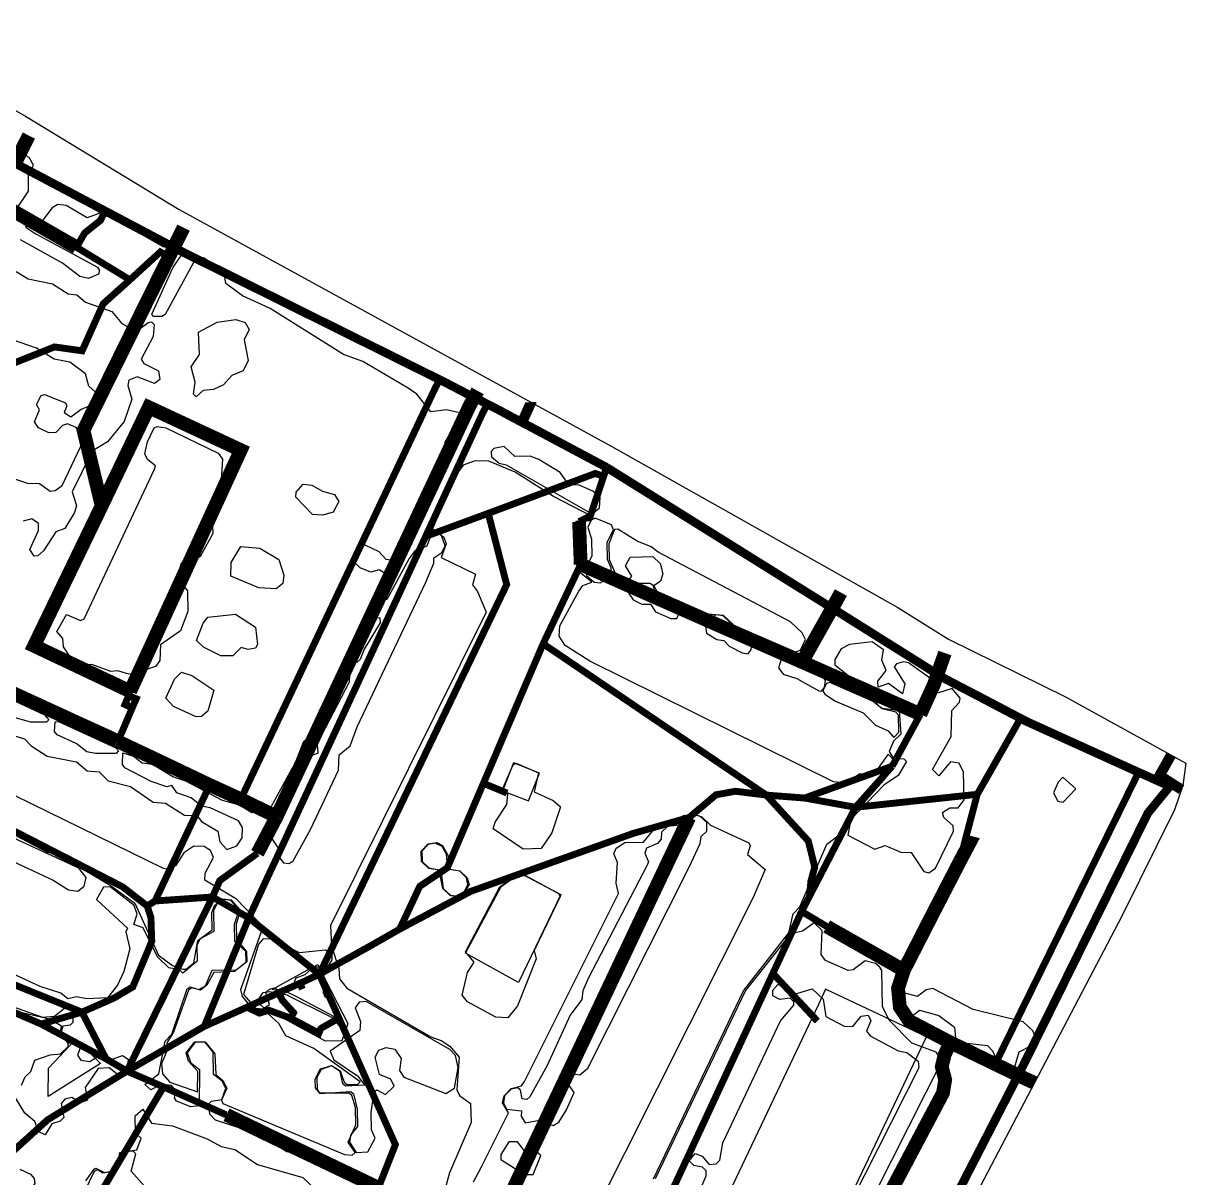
# Model space of a CAD drawing. Extents: x 1764 to 2708, y -3060 to -2272.
# Drawn here: x 2370.6 to 2708.3, y -2816.8 to -2481.7 of the extents above; entities that cross this region are included whole.
import ezdxf

# ---------------------------------------------------------------- set-up
doc = ezdxf.new("R2010")
doc.units = 0
for name, color, linetype in [('DOR_DOROZHKA', 30, 'CONTINUOUS'), ('DOR_LESTNICA', 1, 'CONTINUOUS'), ('DOR_PEREHOD', 2, 'CONTINUOUS'), ('DOR_PROEZD', 9, 'CONTINUOUS'), ('DOR_TROTUAR', 8, 'CONTINUOUS'), ('GRANICA_UCHASTKA', 3, 'CONTINUOUS'), ('PL_DETSKAYA', 3, 'CONTINUOUS'), ('PL_SOBAKI', 3, 'CONTINUOUS'), ('PL_VORKAUT', 3, 'CONTINUOUS'), ('ZEL_DEREVYA', 94, 'CONTINUOUS'), ('ZEL_TRAVA', 82, 'CONTINUOUS')]:
    doc.layers.add(name, color=color, linetype=linetype)

msp = doc.modelspace()

# ---------------------------------------------------------------- linework, layer by layer
at = {"layer": 'DOR_DOROZHKA', "const_width": 2}
for points in [[(2386.056, -2546.666), (2388.468, -2542.512), (2392.992, -2538.912), (2394.434, -2536.179)], [(2386.056, -2546.666), (2401.569, -2556.136)], [(2401.569, -2556.136), (2410.399, -2548.041), (2412.931, -2549.487)], [(2350.853, -2589.048), (2352.001, -2586.622), (2379.678, -2575.619), (2387.707, -2576.746), (2393.815, -2563.107), (2401.569, -2556.136)], [(2433.742, -2706.92), (2490.098, -2587.74), (2491.441, -2585.11)], [(2487.422, -2630.621), (2503.958, -2594.845), (2505.302, -2592.214)], [(2505.587, -2623.925), (2536.653, -2612.348), (2539.073, -2613.196)], [(2456.552, -2757.754), (2510.937, -2644.62), (2505.587, -2623.925)], [(2487.422, -2630.621), (2505.587, -2623.925)], [(2436.087, -2741.387), (2442.205, -2728.148), (2443.927, -2724.509), (2453.678, -2703.487), (2463.047, -2683.275), (2472.606, -2662.657), (2481.496, -2643.455), (2487.422, -2630.621)], [(2521.513, -2661.801), (2532.421, -2638.753)], [(2504.179, -2702.296), (2521.513, -2661.801)], [(2521.513, -2661.801), (2586.296, -2705.725)], [(2401.177, -2676.907), (2401.649, -2675.596)], [(2401.649, -2675.596), (2401.646, -2675.496)], [(2402.252, -2680.386), (2400.131, -2679.431), (2401.177, -2676.907)], [(2622.834, -2697.331), (2631.012, -2682.247)], [(2647.523, -2705.502), (2658.609, -2686.053), (2660.053, -2683.42)], [(2597.42, -2706.585), (2622.834, -2697.331)], [(2612.186, -2709.267), (2622.834, -2697.331)], [(2652.717, -2783.831), (2693.065, -2701.717), (2694.309, -2699.089)], [(2479.881, -2744.643), (2485.715, -2732.211), (2493.703, -2726.835), (2504.179, -2702.296)], [(2504.179, -2702.296), (2511.044, -2705.15)], [(2408.867, -2736.472), (2424.748, -2702.812)], [(2563.924, -2712.211), (2571.686, -2705.64), (2577.367, -2704.617), (2586.296, -2705.725)], [(2586.296, -2705.725), (2597.42, -2706.585)], [(2586.296, -2705.725), (2598.49, -2719.068), (2600.355, -2726.632), (2599.241, -2730.658), (2598.836, -2735.069)], [(2612.186, -2709.267), (2647.523, -2705.502)], [(2643.917, -2719.187), (2647.523, -2705.502)], [(2597.42, -2706.585), (2612.186, -2709.267)], [(2598.836, -2735.069), (2612.186, -2709.267)], [(2348.549, -2713.963), (2352.626, -2712.775), (2358.246, -2713.554), (2367.198, -2715.761), (2399.474, -2732.373), (2406.597, -2737.922)], [(2479.881, -2744.643), (2500.455, -2733.693), (2547.616, -2716.866), (2563.924, -2712.211)], [(2642.442, -2725.022), (2643.917, -2719.187)], [(2425.551, -2735.312), (2427.649, -2730.564), (2438.584, -2722.623)], [(2387.653, -2768.747), (2366.355, -2760.103), (2346.962, -2747.015), (2340.735, -2741.246), (2339.498, -2734.97), (2339.479, -2734.07)], [(2400.73, -2785.874), (2425.551, -2735.312)], [(2408.867, -2736.472), (2425.551, -2735.312)], [(2425.551, -2735.312), (2436.087, -2741.387)], [(2596.531, -2739.521), (2598.836, -2735.069)], [(2387.653, -2768.747), (2396.969, -2764.644), (2402.403, -2761.425), (2407.92, -2748.199), (2407.671, -2741.301), (2406.597, -2737.922)], [(2406.597, -2737.922), (2408.867, -2736.472)], [(2588.215, -2757.51), (2596.531, -2739.521)], [(2596.531, -2739.521), (2603.829, -2743.866)], [(2423.161, -2772.883), (2436.087, -2741.387)], [(2436.087, -2741.387), (2456.552, -2757.754)], [(2456.552, -2757.754), (2471.875, -2749.218), (2479.881, -2744.643)], [(2450.905, -2760.377), (2456.552, -2757.754)], [(2456.552, -2757.754), (2458.971, -2763.204)], [(2555.902, -2827.145), (2588.215, -2757.51)], [(2588.215, -2757.51), (2601.121, -2771.339)], [(2348.048, -2760.198), (2375.821, -2772.205)], [(2435.547, -2767.312), (2444.761, -2763.111)], [(2444.761, -2763.111), (2450.905, -2760.377)], [(2444.761, -2763.111), (2445.809, -2765.29), (2449.089, -2768.921), (2448.704, -2769.63), (2448.323, -2770.538)], [(2450.905, -2760.377), (2451.642, -2762.062)], [(2457.781, -2763.73), (2458.971, -2763.204)], [(2458.971, -2763.204), (2462.228, -2770.438)], [(2375.821, -2772.205), (2387.653, -2768.747)], [(2387.653, -2768.747), (2394.649, -2782.303)], [(2423.161, -2772.883), (2435.547, -2767.312)], [(2435.547, -2767.312), (2439.186, -2769.035), (2441.869, -2768.176), (2448.323, -2770.538)], [(2375.821, -2772.205), (2394.649, -2782.303)], [(2400.73, -2785.874), (2423.161, -2772.883)], [(2448.323, -2770.538), (2456.421, -2774.866), (2456.895, -2773.655), (2457.387, -2773.244), (2461.439, -2770.955), (2462.228, -2770.438)], [(2462.228, -2770.438), (2478.631, -2807.203), (2473.699, -2819.716)], [(2394.649, -2782.303), (2400.73, -2785.874)], [(2362.904, -2813.405), (2377.722, -2799.978), (2400.73, -2785.874)], [(2400.73, -2785.874), (2411.334, -2790.447)], [(2392.605, -2821.968), (2411.334, -2790.447)], [(2411.334, -2790.447), (2429.316, -2798.463), (2429.619, -2798.557)]]:
    msp.add_lwpolyline(points, dxfattribs=at)
at = {"layer": 'DOR_LESTNICA', "const_width": 2}
for points in [[(2539.073, -2613.196), (2539.917, -2610.576)], [(2531.953, -2626.357), (2535.219, -2624.685), (2539.073, -2613.196)], [(2401.177, -2676.907), (2403.396, -2677.76), (2402.252, -2680.386)], [(2397.96, -2690.084), (2399.301, -2687.353), (2402.252, -2680.386)]]:
    msp.add_lwpolyline(points, dxfattribs=at)
at = {"layer": 'DOR_PEREHOD', "const_width": 3}
for points in [[(2515.322, -2597.501), (2515.994, -2596.186), (2517.999, -2591.74), (2517.996, -2591.64)], [(2706.824, -2704.121), (2700.433, -2700.057), (2703.806, -2694.081)]]:
    msp.add_lwpolyline(points, dxfattribs=at)
at = {"layer": 'DOR_PROEZD', "const_width": 4}
for points in [[(2368.219, -2522.238), (2372.249, -2514.247)], [(2362.652, -2533.164), (2364.578, -2534.323), (2384.03, -2545.509), (2386.056, -2546.666)], [(2414.273, -2546.756), (2417.15, -2540.991)], [(2412.931, -2549.487), (2414.273, -2546.756)], [(2412.931, -2549.487), (2405.166, -2565.163), (2388.106, -2599.849), (2393.381, -2621.747)], [(2501.459, -2590.296), (2502.518, -2588.373)], [(2444.157, -2711.998), (2500.113, -2592.827), (2501.459, -2590.296)], [(2393.381, -2621.747), (2407.071, -2593.136), (2433.753, -2605.567), (2401.649, -2675.596)], [(2401.649, -2675.596), (2373.749, -2662.392), (2393.381, -2621.747)], [(2531.953, -2626.357), (2532.421, -2638.753)], [(2532.421, -2638.753), (2544.241, -2644.001), (2566.465, -2653.826), (2587.476, -2663.077), (2596.667, -2667.081)], [(2605.435, -2651.483), (2607.937, -2646.927)], [(2596.667, -2667.081), (2603.893, -2654.218), (2605.435, -2651.483)], [(2338.943, -2662.944), (2367.238, -2675.94), (2388.257, -2685.591), (2396.038, -2689.125), (2397.96, -2690.084)], [(2635.964, -2670.634), (2638.132, -2664.484)], [(2596.667, -2667.081), (2605.96, -2671.182), (2631.012, -2682.247)], [(2631.012, -2682.247), (2634.929, -2673.658), (2635.964, -2670.634)], [(2397.96, -2690.084), (2408.877, -2695.251), (2424.748, -2702.812)], [(2424.748, -2702.812), (2433.742, -2706.92)], [(2433.742, -2706.92), (2444.157, -2711.998)], [(2438.584, -2722.623), (2444.157, -2711.998)], [(2506.799, -2832.808), (2511.2, -2823.508), (2521.151, -2802.482), (2531.294, -2781.052), (2540.862, -2760.835), (2550.048, -2741.426), (2559.234, -2722.018), (2563.924, -2712.211)], [(2642.442, -2725.022), (2645.326, -2719.557), (2643.917, -2719.187)], [(2626.215, -2756.589), (2634.759, -2739.896), (2642.442, -2725.022)], [(2603.829, -2743.866), (2626.215, -2756.589)], [(2626.215, -2756.589), (2624.527, -2761.828), (2625.044, -2767.22), (2627.733, -2771.264), (2639.674, -2777.51)], [(2639.674, -2777.51), (2638.052, -2781.147), (2637.225, -2784.566), (2638.207, -2788.347), (2637.589, -2792.162), (2612.788, -2839.022), (2622.203, -2844.122), (2626.36, -2846.633), (2628.279, -2847.492)], [(2639.674, -2777.51), (2652.717, -2783.831)], [(2652.717, -2783.831), (2657.47, -2786.13), (2659.391, -2787.089)], [(2659.391, -2787.089), (2664.141, -2789.287)], [(2429.619, -2798.557), (2449.84, -2808.325), (2470.262, -2818.089), (2473.699, -2819.716)]]:
    msp.add_lwpolyline(points, dxfattribs=at)
at = {"layer": 'DOR_TROTUAR', "const_width": 2.5}
for points in [[(2368.219, -2522.238), (2370.143, -2523.297), (2394.434, -2536.179)], [(2394.434, -2536.179), (2396.256, -2537.141), (2413.664, -2546.369), (2414.273, -2546.756)], [(2414.273, -2546.756), (2416.195, -2547.715), (2491.441, -2585.11)], [(2491.441, -2585.11), (2493.363, -2586.069), (2501.459, -2590.296)], [(2501.459, -2590.296), (2503.278, -2591.158), (2505.302, -2592.214)], [(2505.302, -2592.214), (2507.224, -2593.173), (2515.322, -2597.501)], [(2515.322, -2597.501), (2518.965, -2599.423), (2539.917, -2610.576)], [(2539.917, -2610.576), (2605.435, -2651.483)], [(2605.435, -2651.483), (2607.158, -2652.546), (2635.964, -2670.634)], [(2635.964, -2670.634), (2638.194, -2671.986), (2648.516, -2677.366), (2660.053, -2683.42)], [(2660.053, -2683.42), (2661.875, -2684.381), (2664.198, -2685.432), (2694.309, -2699.089)], [(2659.391, -2787.089), (2660.735, -2784.458), (2697.066, -2710.935), (2703.403, -2703.194), (2696.229, -2699.948), (2694.309, -2699.089)], [(2628.279, -2847.492), (2629.625, -2844.962), (2659.391, -2787.089)]]:
    msp.add_lwpolyline(points, dxfattribs=at)
at = {"layer": 'GRANICA_UCHASTKA'}
msp.add_lwpolyline([(2323.688, -2481.651), (2371.295, -2508.637), (2415.903, -2535.687), (2541.455, -2604.512), (2624.508, -2651.243), (2639.214, -2660.43), (2673.094, -2677.207), (2708.028, -2696.463), (2707.168, -2702.985), (2704.82, -2710.039), (2689.478, -2740.886), (2635.668, -2843.602), (2588.653, -2936.666), (2535.342, -3039.371), (2525.363, -3040.587), (2519.406, -3042.717), (2501.132, -3053.617), (2494.675, -3055.757), (2486.772, -3060.431), (2386.664, -3011.567), (2312.904, -2978.142)], dxfattribs=at)
at = {"layer": 'PL_DETSKAYA'}
for points in [[(2509.312, -2732.26), (2514.895, -2728.438), (2526.66, -2734.6), (2514.32, -2760.136), (2499.027, -2751.627)], [(2456.072, -2754.934), (2458.089, -2758.874), (2461.745, -2766.009), (2464.84, -2772.053), (2464.13, -2774.035), (2460.557, -2769.906), (2457.666, -2768.393), (2449.396, -2764.022), (2447.437, -2762.999), (2442.852, -2762.133), (2446.139, -2760.35), (2451.993, -2757.163)], [(2442.052, -2762.746), (2447.091, -2763.756), (2449, -2764.702), (2457.232, -2768.794), (2460.079, -2770.207), (2463.966, -2774.536), (2463.054, -2777.097), (2458.313, -2777.122), (2440.367, -2767.389), (2439.177, -2766.321), (2439.132, -2764.774), (2439.516, -2764.172), (2440.239, -2763.025)], [(2385.867, -2776.636), (2393.049, -2783.691), (2377.873, -2793.24), (2377.982, -2784.979)]]:
    msp.add_lwpolyline(points, close=True, dxfattribs=at)
at = {"layer": 'PL_SOBAKI'}
msp.add_lwpolyline([(2605.727, -2832.909), (2632.79, -2775.958), (2603.521, -2762.113), (2601.445, -2766.478), (2576.457, -2819.053)], close=True, dxfattribs=at)
at = {"layer": 'PL_VORKAUT'}
msp.add_lwpolyline([(2512.951, -2696.408), (2511.397, -2700.295), (2509.744, -2704.449), (2517.251, -2707.428), (2520.458, -2699.388)], close=True, dxfattribs=at)
at = {"layer": 'ZEL_DEREVYA'}
for points in [[(2367.173, -2537.741), (2372.1, -2530.38), (2372.169, -2525.876), (2373.604, -2522.844), (2372.306, -2520.621), (2353.063, -2509.864)], [(2359.874, -2686.142), (2370.95, -2689.405), (2372.87, -2691.448), (2377.562, -2694.431), (2386.102, -2696.081), (2389.16, -2698.683), (2392.667, -2698.941), (2395.225, -2701.554), (2401.765, -2703.247), (2408.366, -2707.773), (2411.874, -2708.031), (2417.453, -2711.579), (2420.957, -2711.67), (2422.37, -2713.39), (2427.057, -2716.166), (2427.708, -2719.278), (2429.674, -2721.487), (2432.652, -2720.422), (2434.187, -2718.138), (2434.289, -2715.134), (2433.12, -2713.158), (2424.91, -2709.417), (2422.399, -2708.971), (2419.345, -2706.535), (2415.186, -2705.041), (2413.765, -2702.946), (2412.273, -2703.353), (2407.737, -2701.784), (2400.146, -2697.779), (2399.376, -2696.878), (2399.553, -2693.498), (2402.574, -2694.391), (2405.118, -2696.337), (2408.129, -2696.773), (2414.211, -2700.435), (2417.737, -2701.568), (2428.364, -2707.174), (2433.396, -2708.566), (2436.947, -2710.824), (2442.056, -2709.963), (2448.756, -2697.812), (2449.656, -2697.043), (2452.159, -2697.114), (2452.589, -2697.73), (2446.058, -2711.878), (2442.521, -2717.958), (2444.763, -2721.411), (2444.984, -2723.908), (2446.141, -2725.383), (2447.772, -2725.598), (2449.006, -2724.821), (2453.978, -2715.709), (2462.111, -2698.524), (2462.347, -2694.017), (2465.46, -2691.448), (2467.508, -2685.901), (2487.446, -2643.949), (2489.827, -2638.394), (2489.753, -2636.895), (2492.096, -2635.344), (2493.053, -2633.322), (2491.988, -2630.343), (2490.214, -2629.298), (2489.218, -2629.486), (2487.719, -2633.437), (2484.329, -2634.761), (2482.628, -2637.049), (2476.131, -2648.946), (2473.631, -2649), (2473.032, -2648.262), (2475.902, -2642.197), (2475.466, -2641.331), (2473.944, -2640.322), (2471.458, -2641.042), (2468.429, -2639.774), (2466.471, -2637.898), (2466.428, -2635.898), (2468.166, -2633.36), (2469.785, -2633.074), (2473.829, -2634.988), (2475.879, -2637.278), (2477.383, -2637.413), (2479.359, -2636.244), (2493.658, -2607.295), (2493.071, -2603.306), (2494.598, -2600.647), (2497.308, -2598.712), (2497.775, -2597.201), (2497.221, -2594.712), (2493.451, -2593.876), (2488.962, -2594.473), (2484.849, -2589.351), (2482.31, -2587.613), (2469.136, -2579.894), (2463.589, -2577.846), (2442.289, -2564.466), (2434.206, -2560.805), (2429.375, -2557.157), (2428.799, -2553.668), (2422.96, -2549.709), (2420.47, -2550.221), (2411.81, -2566.166), (2410.823, -2566.813), (2408.321, -2566.742), (2407.89, -2566.126), (2414.099, -2552.485), (2416.524, -2548.931), (2416.324, -2547.434), (2415.388, -2546.537), (2411.388, -2546.624), (2393.66, -2536.501), (2389.192, -2538.099), (2383.112, -2534.561), (2380.605, -2534.282), (2379, -2535.234), (2376.202, -2538.879), (2372.68, -2537.955), (2370.961, -2539.41), (2371.493, -2540.899), (2374.285, -2542.756), (2392.129, -2552.459), (2392.775, -2553.446), (2392.464, -2554.453), (2389.574, -2555.766), (2387.059, -2555.153), (2381.972, -2551.261), (2369.821, -2544.52)], [(2368.519, -2553.72), (2372.066, -2555.811), (2379.102, -2557.326), (2383.667, -2560.229), (2386.174, -2560.509), (2388.721, -2562.622), (2396.283, -2565.293), (2399.236, -2568.814), (2403.413, -2571.142), (2406.859, -2568.566), (2407.856, -2568.378), (2408.622, -2569.112), (2408.364, -2572.619), (2404.838, -2579.199), (2405.615, -2580.433), (2409.914, -2582.591), (2410.301, -2585.084), (2408.741, -2586.202), (2403.698, -2584.309), (2401.301, -2585.278), (2401, -2586.786), (2402.086, -2590.764), (2399.893, -2597.315), (2395.1, -2603.172), (2390.657, -2605.894), (2384.824, -2617.651), (2386.078, -2621.626), (2385.454, -2623.641), (2382.637, -2628.329), (2380.031, -2629.261), (2376.525, -2634.839), (2374.805, -2636.294), (2373.805, -2636.316), (2372.514, -2634.426), (2375.061, -2628.868), (2375.018, -2626.868), (2373.071, -2625.492), (2370.585, -2626.213)], [(2366.304, -2613.299), (2371.848, -2615.18), (2375.351, -2615.271), (2378.402, -2617.54), (2379.898, -2617.341), (2381.867, -2615.839), (2388.167, -2602.571), (2386.005, -2598.991), (2383.481, -2597.92), (2381.992, -2598.452), (2380.035, -2600.496), (2378.035, -2600.539), (2375.002, -2599.104), (2373.881, -2597.377), (2375.305, -2593.844), (2374.439, -2592.362), (2375.799, -2589.706), (2376.793, -2589.393), (2382.848, -2591.805), (2383.284, -2592.671), (2382.494, -2594.689), (2384.438, -2595.898), (2387.391, -2593.666), (2391.855, -2591.902), (2392.586, -2590.97), (2392.386, -2589.473), (2389.666, -2587.031), (2388.671, -2583.425), (2384.096, -2580.064), (2379.574, -2579.161), (2374.501, -2575.936), (2367.447, -2573.587)], [(2467.286, -2818.392), (2462.217, -2815.333), (2450.094, -2809.925), (2447.08, -2809.324), (2442.007, -2806.098), (2434.431, -2802.76), (2426.369, -2800.099), (2424.748, -2798.383), (2424.517, -2795.387), (2425.251, -2794.621), (2428.24, -2794.056), (2429.42, -2790.779), (2428.377, -2788.8), (2425.833, -2786.854), (2425.693, -2780.354), (2423.38, -2777.485), (2420.379, -2777.55), (2418.192, -2780.516), (2419.257, -2783.494), (2421.801, -2785.44), (2421.652, -2795.949), (2419.283, -2796.25), (2415.12, -2794.589), (2414.473, -2793.603), (2414.93, -2791.592), (2413.645, -2790.036), (2410.638, -2789.767), (2407.67, -2791.332), (2405.886, -2789.786), (2409.988, -2786.696), (2411.783, -2777.152), (2413.74, -2775.109), (2418.168, -2762.007), (2419.03, -2761.404), (2421.548, -2762.184), (2423.527, -2761.14), (2425.43, -2756.597), (2432.43, -2756.446), (2435.298, -2754.132), (2435.233, -2751.132), (2432.002, -2748.201), (2431.894, -2743.2), (2433.307, -2739.168), (2430.994, -2736.299), (2428.987, -2736.009), (2426.764, -2737.308), (2425.807, -2739.33), (2425.936, -2745.33), (2421.979, -2747.417), (2421.023, -2749.438), (2421.12, -2753.939), (2416.943, -2757.406), (2415.922, -2756.469), (2412.907, -2755.867), (2409.587, -2752.687), (2405.403, -2744.273), (2402.756, -2743.33), (2403.65, -2740.309), (2402.762, -2737.827), (2395.891, -2732.389), (2393.891, -2732.432), (2391.885, -2736.061), (2400.903, -2744.37), (2400.424, -2745.381), (2401.532, -2750.36), (2399.839, -2756.9), (2397.926, -2760.943), (2395.086, -2764.59), (2389.09, -2764.886), (2386.075, -2764.284), (2383.586, -2764.838), (2381.549, -2763.215), (2375.506, -2761.344), (2358.325, -2753.378)], [(2613.048, -2830.834), (2637.356, -2782.784), (2635.554, -2780.405), (2628.492, -2777.723), (2621.929, -2771.111), (2620.009, -2767.15), (2619.782, -2756.65), (2619.261, -2755.661), (2617.987, -2754.604), (2614.969, -2753.836), (2611.523, -2756.411), (2610.026, -2756.61), (2603.461, -2753.751), (2602.173, -2752.028), (2602.522, -2745.016), (2600.223, -2742.815), (2596.774, -2745.224), (2593.288, -2745.966), (2580.221, -2762.507), (2554.053, -2817.101)], [(2353.008, -2761.997), (2376.197, -2770.167), (2379.693, -2769.925), (2383.625, -2766.672), (2384.91, -2768.228), (2384.985, -2771.728), (2384.251, -2772.494), (2382.132, -2772.79), (2381.55, -2774.804), (2383.863, -2777.672), (2386.873, -2778.066), (2387.147, -2779.185), (2386.357, -2781.204), (2387.348, -2782.683), (2389.982, -2783.043), (2393.435, -2780.8), (2396.472, -2782.402), (2399.45, -2781.338), (2401.057, -2782.387), (2400.643, -2786.398), (2399.087, -2787.682), (2395.526, -2784.924), (2392.402, -2785.075), (2388.563, -2790.661), (2389.224, -2794.273), (2387.241, -2795.108), (2384.705, -2793.496), (2382.716, -2794.039), (2381.659, -2795.312), (2382.413, -2799.298), (2381.353, -2800.405), (2378.867, -2801.126), (2376.935, -2804.336), (2375.165, -2803.457), (2373.934, -2800.482), (2371.046, -2798.043), (2368.324, -2793.599)], [(2567.13, -2820.32), (2568.877, -2816.28), (2568.844, -2814.78), (2567.738, -2813.72), (2565.227, -2813.274), (2563.946, -2811.885), (2565.651, -2809.763), (2567.669, -2810.553), (2569.723, -2813.01), (2571.72, -2812.8), (2572.78, -2811.694), (2573.672, -2806.672), (2590.417, -2771.292), (2594.32, -2766.705), (2594.298, -2765.705), (2593.191, -2764.645), (2590.198, -2765.043), (2588.174, -2763.961), (2588.222, -2762.334), (2589.604, -2760.72), (2590.605, -2760.699), (2594.17, -2763.623), (2599.637, -2762.004), (2602.788, -2765.021), (2603.562, -2770.007), (2608.876, -2772.81), (2611.379, -2772.923), (2613.815, -2769.869), (2615.811, -2769.659), (2616.595, -2771.226), (2615.327, -2774.255), (2616.441, -2775.649), (2624.539, -2779.976), (2627.05, -2780.422), (2630.356, -2782.935), (2630.565, -2784.932), (2606.735, -2831.971)], [(2388.813, -2817.67), (2391.159, -2814.367), (2391.652, -2814.023), (2394.181, -2815.302), (2396.174, -2814.926), (2398.049, -2812.968), (2398.682, -2809.452), (2403.544, -2808.722), (2404.888, -2805.316), (2403.188, -2803.852), (2403.08, -2798.852), (2405.289, -2796.886), (2407.879, -2800.999), (2413.898, -2801.703), (2423.985, -2805.487), (2428.035, -2807.734), (2432.057, -2808.648), (2438.655, -2813.007), (2451.742, -2816.727), (2455.318, -2820.151)], [(2369.647, -2814.332), (2372.68, -2815.767), (2373.79, -2816.994), (2373.989, -2818.49), (2372.284, -2820.611), (2369.791, -2820.999)]]:
    msp.add_lwpolyline(points, dxfattribs=at)
for points in [[(2420.832, -2590.109), (2420.065, -2589.375), (2420.49, -2585.864), (2419.393, -2581.386), (2421.817, -2577.831), (2421.51, -2571.335), (2426.868, -2568.467), (2432.353, -2567.682), (2434.998, -2568.542), (2436.167, -2570.518), (2434.731, -2573.55), (2435.861, -2579.529), (2434.426, -2582.562), (2431.203, -2583.882), (2428.76, -2586.603), (2425.789, -2588.001), (2422.792, -2588.232)], [(2400.556, -2670.422), (2398.037, -2669.643), (2396.041, -2669.853), (2390.494, -2667.805), (2386.001, -2668.236), (2382.297, -2662.729), (2382.076, -2660.233), (2380.366, -2658.269), (2383.176, -2653.289), (2387.216, -2655.036), (2388.291, -2654.596), (2408.696, -2611.132), (2409.008, -2610.125), (2406.717, -2608.298), (2405.932, -2606.69), (2406.69, -2603.171), (2408.645, -2599.127), (2409.511, -2598.691), (2412.022, -2599.137), (2427.189, -2606.48), (2428.476, -2608.203), (2428.106, -2614.215), (2425.268, -2621.78), (2425.608, -2629.777), (2421.837, -2636.612), (2418.347, -2637.187), (2416.457, -2638.479), (2415.21, -2642.508), (2418.297, -2646.443), (2418.427, -2652.444), (2416.212, -2657.994), (2410.465, -2662.121), (2410.229, -2666.628), (2409.016, -2668.405), (2402.063, -2670.723)], [(2534.486, -2623.422), (2536.12, -2623.804), (2537.839, -2622.349), (2538.108, -2619.342), (2535.983, -2617.47), (2531.943, -2615.723), (2528.939, -2615.621), (2526.487, -2612.089), (2520.277, -2608.304), (2517.755, -2607.358), (2513.255, -2607.456), (2510.19, -2604.52), (2507.2, -2605.085), (2506.47, -2606.018), (2506.503, -2607.518), (2508.794, -2609.386), (2510.805, -2609.843)], [(2454.586, -2624.231), (2449.726, -2619.25), (2449.86, -2617.747), (2451.895, -2615.452), (2454.403, -2615.731), (2457.442, -2617.499), (2460.964, -2618.424), (2462.259, -2620.48), (2460.576, -2623.602), (2457.594, -2624.5)], [(2536.304, -2643.894), (2538.059, -2644.106), (2541.272, -2642.285), (2541.218, -2639.785), (2540.163, -2637.307), (2540.055, -2632.306), (2541.98, -2628.763), (2541.322, -2627.276), (2536.652, -2625.293), (2535.415, -2625.903), (2534.458, -2627.925), (2535.534, -2631.404), (2535.642, -2636.404), (2533.717, -2639.947), (2534.094, -2641.94)], [(2439.039, -2645.578), (2430.878, -2642.169), (2430.958, -2638.166), (2433.776, -2633.519), (2439.291, -2634.067), (2444.781, -2637.367), (2446.212, -2641.838), (2445.933, -2644.345), (2444.047, -2645.804)], [(2558.543, -2654.419), (2560.295, -2654.506), (2561.01, -2652.865), (2559.69, -2649.642), (2557.668, -2648.685), (2554.288, -2648.508), (2553.504, -2645.023), (2552.571, -2644.292), (2546.568, -2644.297), (2546.38, -2647.178), (2547.671, -2649.067), (2550.2, -2650.347), (2552.7, -2650.293), (2554.124, -2652.513)], [(2427.96, -2665.328), (2422.902, -2662.769), (2420.944, -2660.894), (2422.836, -2655.85), (2424.215, -2654.07), (2432.201, -2653.23), (2438.036, -2657.023), (2438.644, -2662.012), (2438.04, -2663.026), (2435.924, -2663.488), (2433.91, -2662.865), (2431.46, -2665.252)], [(2465.02, -2667.195), (2464.576, -2665.954), (2469.838, -2654.835), (2470.739, -2654.065), (2474.12, -2654.242), (2474.194, -2655.741), (2469.522, -2663.346), (2468.42, -2666.371), (2467.52, -2667.141)], [(2579.271, -2664.476), (2581.026, -2664.689), (2581.916, -2663.419), (2582.206, -2661.411), (2581.163, -2659.433), (2578.886, -2658.231), (2576.505, -2658.033), (2575.743, -2655.548), (2573.784, -2653.673), (2571.777, -2653.382), (2569.799, -2654.426), (2568.597, -2656.703), (2568.974, -2658.696), (2571.932, -2660.55), (2573.939, -2660.84), (2575.475, -2662.474)], [(2372.846, -2684.528), (2367.309, -2682.98), (2360.589, -2678.706), (2359.176, -2676.986), (2357.176, -2677.029), (2350.607, -2674.003), (2347.596, -2673.568), (2339.987, -2668.729), (2335.976, -2668.316), (2332.411, -2665.391), (2328.752, -2663.886), (2328.25, -2661.896), (2329.807, -2660.612), (2331.81, -2660.735), (2335.365, -2663.16), (2376.803, -2682.442), (2378.083, -2683.831), (2377.35, -2684.598)], [(2601.52, -2675.502), (2602.272, -2675.569), (2603.166, -2674.466), (2603.456, -2672.458), (2602.809, -2671.472), (2599.639, -2669.456), (2597.755, -2669.08), (2596.992, -2666.595), (2595.034, -2664.719), (2593.027, -2664.429), (2590.804, -2665.728), (2589.868, -2668.75), (2591.16, -2670.64), (2595.189, -2671.887)], [(2632.042, -2727.87), (2633.426, -2728.257), (2635.399, -2726.922), (2640.586, -2716.179), (2640.554, -2714.679), (2637.833, -2712.237), (2637.467, -2710.744), (2639.523, -2709.449), (2642.024, -2709.395), (2643.725, -2707.107), (2643.552, -2699.106), (2642.245, -2696.508), (2639.735, -2696.104), (2636.322, -2700.18), (2634.53, -2698.301), (2639.992, -2688.678), (2640.163, -2681.17), (2642.362, -2678.746), (2642.588, -2677.616), (2640.274, -2674.748), (2636.299, -2676.001), (2634.788, -2675.533), (2633.705, -2671.68), (2627.608, -2667.351), (2626.101, -2667.05), (2624.111, -2667.593), (2623.381, -2668.526), (2626.489, -2673.461), (2625.801, -2676.353), (2621.734, -2673.314), (2618.755, -2674.379), (2618.634, -2672.631), (2621.069, -2669.576), (2619.838, -2666.601), (2620.273, -2663.59), (2616.971, -2661.244), (2610.485, -2662.051), (2608.009, -2663.23), (2606.16, -2666.397), (2606.192, -2667.897), (2612.214, -2672.644), (2613.678, -2676.74), (2617.309, -2676.911), (2618.619, -2679.635), (2619.888, -2680.524), (2624.904, -2681.125), (2625.303, -2687.995), (2623.179, -2690.042), (2621.91, -2693.071), (2623.206, -2695.127), (2626.209, -2695.229), (2626.976, -2695.963), (2624.562, -2700.017), (2620.371, -2702.859), (2610.831, -2712.82), (2609.928, -2717.342), (2617.771, -2721.425), (2620.749, -2720.36), (2625.293, -2722.263), (2628.296, -2722.365)], [(2420.838, -2682.991), (2414.269, -2679.965), (2411.966, -2677.596), (2414.514, -2672.038), (2416.556, -2670.077), (2419.578, -2671.012), (2425.924, -2675.294), (2424.22, -2681.334), (2422.338, -2682.958)], [(2455.451, -2687.412), (2454.663, -2685.678), (2456.889, -2680.628), (2462.184, -2671.008), (2464.584, -2670.206), (2465.351, -2670.94), (2465.227, -2672.944), (2458.341, -2686.099), (2457.448, -2687.202)], [(2391.552, -2693.629), (2389.041, -2693.183), (2385.987, -2690.748), (2380.429, -2688.2), (2379.659, -2687.299), (2379.847, -2684.419), (2380.846, -2684.355), (2397.52, -2691.999), (2398.29, -2692.9), (2397.556, -2693.666)], [(2450.635, -2696.021), (2450.035, -2695.283), (2452.008, -2690.113), (2452.994, -2689.467), (2455.875, -2689.654), (2456.084, -2693.527), (2454.472, -2694.187), (2453.131, -2695.8)], [(2523.195, -2801.259), (2524.454, -2801.649), (2526.06, -2800.697), (2528.276, -2797.147), (2530.501, -2792.096), (2528.092, -2788.647), (2528.07, -2787.647), (2529.63, -2786.529), (2532.141, -2786.975), (2534.517, -2785.006), (2563.776, -2726.844), (2567.125, -2719.768), (2567.415, -2717.76), (2569.049, -2716.224), (2568.995, -2713.724), (2567.037, -2711.849), (2565.03, -2711.559), (2563.051, -2712.602), (2561.839, -2714.379), (2557.598, -2714.888), (2555.882, -2716.509), (2555.759, -2718.512), (2554.702, -2719.786), (2551.479, -2721.106), (2551.011, -2722.617), (2552.066, -2725.096), (2551.754, -2726.103), (2534.622, -2758.99), (2533.031, -2762.526), (2532.751, -2765.034), (2529.348, -2769.61), (2522.661, -2784.262), (2517.689, -2793.374), (2516.788, -2794.144), (2515.408, -2793.923), (2514.979, -2791.431), (2514.212, -2790.697), (2512.219, -2791.074), (2510.344, -2793.032), (2510.054, -2795.04), (2510.845, -2796.898), (2515.233, -2797.429), (2515.141, -2798.932), (2516.309, -2800.908), (2520.418, -2800.068)], [(2383.778, -2733.234), (2386.412, -2733.594), (2388.299, -2732.136), (2388.911, -2729.621), (2386.768, -2726.916), (2362.515, -2715.768), (2360.504, -2715.311), (2359.107, -2716.258), (2358.338, -2719.276), (2360.137, -2721.489), (2379.34, -2730.412)], [(2494.746, -2734.839), (2496.501, -2735.051), (2498.725, -2733.752), (2499.681, -2731.73), (2499.305, -2729.737), (2497.347, -2727.862), (2493.831, -2727.229), (2493.487, -2722.86), (2492.188, -2720.636), (2490.166, -2719.68), (2488.173, -2720.056), (2486.298, -2722.014), (2486.363, -2725.015), (2488.321, -2726.89), (2491.836, -2727.523), (2492.536, -2732.885)], [(2438.048, -2767.58), (2440.179, -2767.784), (2442.069, -2766.493), (2440.993, -2763.014), (2442.057, -2762.074), (2443.549, -2761.708), (2445.575, -2762.832), (2447.564, -2762.289), (2448.794, -2761.345), (2449.865, -2758.82), (2452.471, -2757.847), (2454.924, -2755.626), (2459.051, -2755.62), (2460.3, -2753.592), (2460.267, -2752.092), (2458.32, -2750.717), (2450.834, -2751.546), (2442.743, -2747.552), (2440.24, -2747.439), (2438.857, -2749.053), (2434.503, -2763.655)], [(2655.547, -2785.393), (2658.177, -2785.586), (2659.647, -2780.301), (2663.026, -2778.477), (2664.561, -2776.193), (2663.685, -2774.211), (2660.875, -2771.52), (2646.291, -2768), (2634.654, -2761.915), (2632.661, -2762.291), (2630.2, -2764.179), (2626.175, -2763.098), (2624.203, -2764.433), (2624.176, -2767.06), (2626.199, -2770.018), (2628.326, -2770.056), (2630.787, -2768.168), (2636.323, -2769.716), (2640.898, -2773.077), (2641.216, -2776.197), (2641.993, -2777.431), (2650.518, -2778.414), (2651.969, -2779.967), (2653.723, -2783.931)], [(2467.218, -2809.472), (2470.592, -2809.316), (2472.757, -2805.35), (2471.703, -2802.872), (2471.595, -2797.872), (2472.465, -2791.85), (2473.203, -2791.25), (2475.735, -2792.696), (2478.267, -2790.223), (2477.265, -2788.244), (2474.024, -2786.813), (2472.749, -2781.838), (2473.831, -2779.814), (2475.94, -2779.018), (2478.451, -2779.464), (2480.261, -2782.176), (2479.836, -2785.687), (2481.128, -2787.577), (2493.236, -2792.318), (2495.789, -2790.845), (2496.826, -2784.82), (2496.084, -2781.334), (2494.463, -2779.618), (2470.148, -2765.636), (2468.152, -2765.846), (2466.936, -2767.456), (2468.522, -2771.424), (2468.329, -2774.055), (2459.705, -2780.119), (2460.76, -2782.598), (2467.613, -2787.202), (2469.797, -2789.906), (2464.177, -2790.278), (2463.411, -2789.544), (2462.583, -2785.935), (2460.047, -2784.364), (2457.069, -2785.429), (2455.867, -2787.706), (2455.943, -2791.206), (2456.717, -2792.315), (2465.71, -2791.745), (2466.476, -2792.479), (2467.573, -2796.958), (2467.681, -2801.958), (2465.568, -2804.505), (2465.278, -2806.512)], [(2516.133, -2815.919), (2518.633, -2815.865), (2520.89, -2810.314), (2519.109, -2808.935), (2516.109, -2808.999), (2514.051, -2806.376), (2511.551, -2806.43), (2509.211, -2810.066), (2509.244, -2811.566)]]:
    msp.add_lwpolyline(points, close=True, dxfattribs=at)
at = {"layer": 'ZEL_TRAVA'}
for points in [[(2553.553, -2817.112), (2579.721, -2762.518), (2592.866, -2745.725), (2594.08, -2740.196), (2596.037, -2738.153), (2603.815, -2719.975), (2608.573, -2716.371), (2610.331, -2712.831), (2621.072, -2700.593), (2623.298, -2695.542), (2621.677, -2693.826), (2617.792, -2699.246), (2613.299, -2699.677), (2609.352, -2702.263), (2605.841, -2701.839), (2535.049, -2666.849), (2527.948, -2662.334), (2526.138, -2659.621), (2526.407, -2656.614), (2531.857, -2646.491), (2533.072, -2644.839), (2535.679, -2643.907), (2532.072, -2640.983), (2531.831, -2639.488), (2530.684, -2638.512), (2530.436, -2627.011), (2531.17, -2626.245), (2535.166, -2625.992), (2535.768, -2624.895), (2524.511, -2619.052), (2513.353, -2611.997), (2505.779, -2608.784), (2501.776, -2608.704), (2498.301, -2609.946), (2495.465, -2613.76), (2489.444, -2628.397), (2492.665, -2630.829), (2493.375, -2632.815), (2491.876, -2636.724), (2501.904, -2641.635), (2500.968, -2644.657), (2502.512, -2646.625), (2504.975, -2652.575), (2459.75, -2743.599), (2460.046, -2749.596), (2462.187, -2756.053), (2462.419, -2759.049), (2464.561, -2761.755), (2488.88, -2775.903), (2491.905, -2777.005), (2494.441, -2778.618), (2497.095, -2781.812), (2496.467, -2791.331), (2497.252, -2792.94), (2500.387, -2795.248), (2500.672, -2800.745), (2494.319, -2815.39), (2493.082, -2819.919)], [(2366.026, -2716.192), (2377.663, -2722.277), (2380.678, -2722.879), (2395.88, -2731.889), (2402.996, -2737.071), (2409.909, -2752.18), (2413.893, -2755.179), (2416.918, -2756.281), (2417.918, -2756.259), (2420.131, -2754.46), (2421.324, -2747.931), (2425.426, -2744.841), (2425.318, -2739.841), (2426.108, -2737.822), (2428.483, -2735.853), (2430.99, -2736.091), (2433.641, -2739.16), (2432.394, -2743.189), (2432.491, -2747.69), (2435.4, -2751.129), (2435.465, -2754.129), (2431.941, -2756.956), (2425.944, -2757.253), (2423.938, -2760.881), (2422.052, -2762.34), (2419.537, -2761.727), (2418.551, -2762.373), (2414.229, -2774.598), (2412.294, -2777.642), (2412.66, -2779.134), (2410.757, -2783.678), (2410.988, -2786.674), (2413.124, -2789.046), (2421.188, -2791.832), (2421.311, -2785.951), (2418.58, -2783.009), (2417.859, -2780.523), (2420.376, -2777.384), (2423.376, -2777.319), (2426.204, -2780.843), (2426.5, -2786.84), (2428.624, -2788.67), (2429.753, -2790.771), (2428.12, -2794.309), (2428.517, -2795.3), (2463.854, -2810.045), (2466.109, -2810.246), (2466.968, -2809.478), (2464.945, -2806.52), (2467.17, -2801.469), (2467.062, -2796.469), (2465.987, -2792.99), (2465.22, -2792.256), (2456.716, -2792.273), (2455.432, -2790.717), (2455.378, -2788.217), (2456.938, -2785.181), (2460.044, -2784.197), (2462.58, -2785.81), (2463.733, -2789.037), (2464.666, -2789.767), (2467.667, -2789.702), (2468.4, -2788.936), (2454.935, -2779.305), (2446.852, -2775.644), (2444.774, -2772.062), (2441.711, -2769.252), (2437.69, -2768.338), (2434.222, -2764.161), (2433.804, -2762.169), (2440.249, -2744.02), (2432.487, -2735.934), (2423.279, -2730.38), (2423.402, -2728.376), (2425.805, -2723.822), (2424.929, -2721.84), (2423.152, -2720.627), (2420.148, -2720.525), (2417.272, -2722.505), (2414.77, -2726.311), (2412.791, -2727.355), (2411.284, -2727.054), (2329.879, -2687.124)], [(2501.295, -2817.991), (2503.62, -2813.688), (2511.452, -2798.011), (2509.721, -2795.047), (2510.177, -2793.036), (2512.216, -2790.907), (2515.202, -2790.176), (2516.091, -2788.906), (2543.426, -2734.287), (2542.695, -2731.301), (2543.065, -2725.29), (2542.011, -2722.812), (2542.726, -2721.17), (2545.191, -2719.491), (2550.691, -2719.372), (2554.101, -2715.13), (2560.569, -2713.489), (2562.037, -2711.957), (2565.526, -2711.381), (2567.541, -2712.005), (2570.095, -2714.451), (2581.212, -2719.588), (2581.647, -2720.454), (2580.868, -2722.973), (2585.966, -2727.365), (2582.472, -2735.444), (2517.32, -2865.044)], [(2370.121, -2789.934), (2371.153, -2787.535), (2372.787, -2785.999), (2373.967, -2782.722), (2378.435, -2781.125), (2381.431, -2780.893), (2383.636, -2778.761), (2383.615, -2777.761), (2381.383, -2774.808), (2381.673, -2772.8), (2378.211, -2770.791), (2368.157, -2768.507)], [(2405.772, -2819.221), (2401.926, -2814.885), (2403.318, -2809.852), (2402.552, -2809.118), (2399.182, -2809.441), (2398.216, -2812.964), (2396.177, -2815.093), (2393.685, -2815.48), (2392.163, -2814.512), (2391.173, -2814.992), (2384.072, -2829.778)]]:
    msp.add_lwpolyline(points, dxfattribs=at)
for points in [[(2594.772, -2664.141), (2596.261, -2663.609), (2597.696, -2660.576), (2596.653, -2658.598), (2593.332, -2655.418), (2554.876, -2635.238), (2552.84, -2633.614), (2548.804, -2632.034), (2543.225, -2628.486), (2542.227, -2628.633), (2540.566, -2632.796), (2540.663, -2637.296), (2542.375, -2641.261), (2546.542, -2643.089), (2547.272, -2642.156), (2545.374, -2639.195), (2546.778, -2636.664), (2553.402, -2636.437), (2555.53, -2638.476), (2556.262, -2641.461), (2555.557, -2643.603), (2553.67, -2645.019), (2554.495, -2646.502), (2569.27, -2653.103), (2573.781, -2653.506), (2576.846, -2656.441)], [(2623.324, -2689.038), (2624.792, -2687.505), (2624.684, -2682.505), (2623.914, -2681.605), (2619.892, -2680.691), (2617.345, -2678.578), (2604.718, -2673.015), (2603.725, -2673.328), (2602.687, -2675.476), (2603.29, -2676.381), (2606.337, -2678.483), (2614.413, -2681.81), (2617.993, -2685.401), (2621.656, -2687.073)], [(2515.718, -2721.462), (2507.003, -2715.564), (2507.626, -2713.549), (2511.018, -2708.473), (2511.287, -2705.466), (2509.754, -2703.998), (2512.812, -2696.929), (2513.678, -2696.493), (2520.158, -2699.271), (2518.943, -2704.8), (2524.416, -2707.267), (2526.541, -2709.139), (2524.036, -2716.697), (2520.967, -2721.265)], [(2670.873, -2707.521), (2672.504, -2707.736), (2676.173, -2703.904), (2672.349, -2700.569), (2670.963, -2702.016), (2669.694, -2705.045)], [(2494.498, -2734.927), (2492.369, -2732.889), (2491.336, -2727.533), (2488.324, -2727.057), (2486.196, -2725.018), (2486.131, -2722.018), (2488.17, -2719.889), (2490.663, -2719.502), (2492.307, -2720.384), (2493.997, -2723.349), (2494.331, -2727.219), (2497.343, -2727.695), (2499.471, -2729.734), (2500.015, -2731.723), (2498.484, -2734.174), (2497.005, -2735.207)], [(2507.765, -2770.159), (2499.541, -2765.751), (2498.039, -2763.783), (2499.566, -2757.246), (2501.501, -2754.203), (2498.936, -2751.257), (2508.951, -2732.406), (2514.369, -2728.495), (2515.369, -2728.473), (2526, -2734.288), (2526.436, -2735.154), (2518.937, -2750.825), (2519.491, -2753.314), (2514.116, -2766.937), (2511.273, -2770.417)]]:
    msp.add_lwpolyline(points, close=True, dxfattribs=at)

doc.saveas('drawing.dxf')
